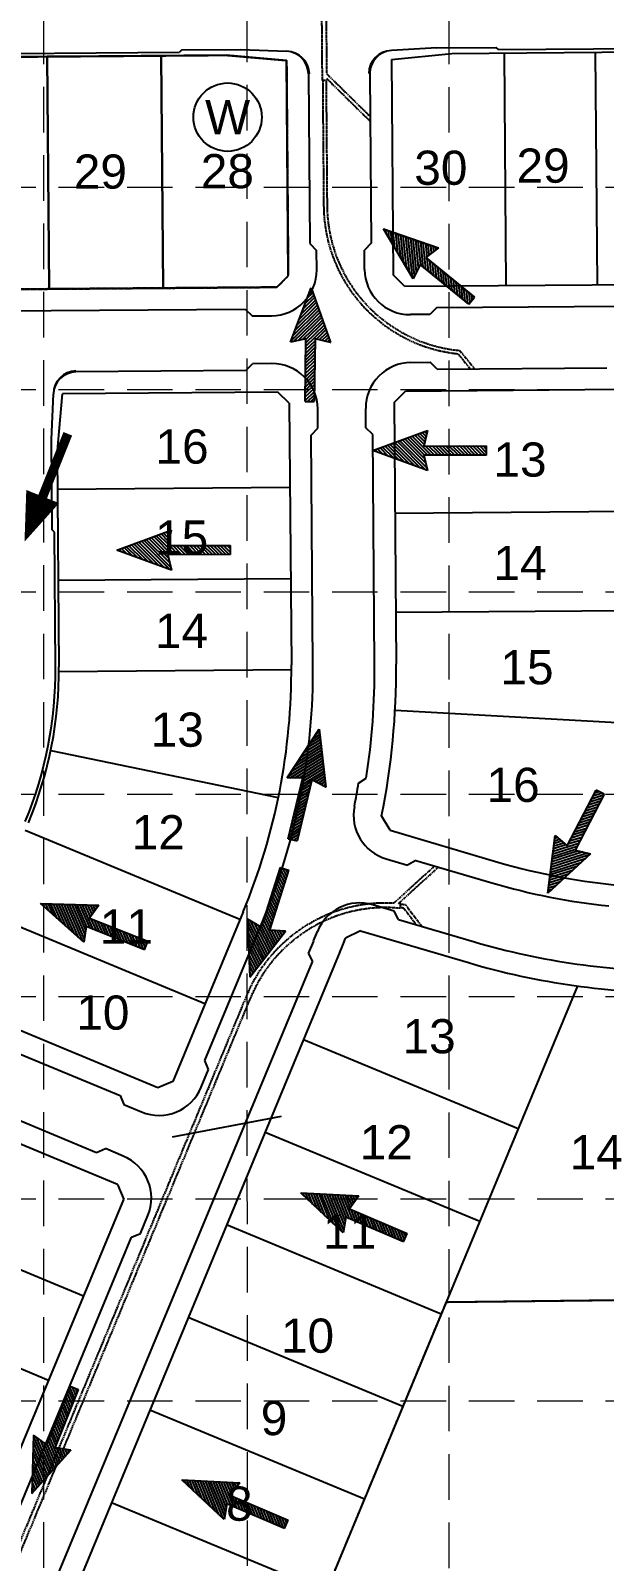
# Model space of a CAD drawing. Header units: inches. Extents: x 2510995 to 2514555, y 7106046 to 7111737.
# Drawn here: x 2513746 to 2513998, y 7109887 to 7110559 of the extents above; entities that cross this region are included whole.
import ezdxf
from ezdxf.enums import TextEntityAlignment as Align

# ---------------------------------------------------------------- set-up
doc = ezdxf.new("R2010")
doc.units = ezdxf.units.IN
doc.header["$MEASUREMENT"] = 0
for name, pattern in [('BORDER2', [0.875, 0.25, -0.125, 0.25, -0.125, 0, -0.125]), ('DASHED', [0.75, 0.5, -0.25]), ('HIDDEN', [0.375, 0.25, -0.125]), ('HIDDEN2', [0.1875, 0.125, -0.0625]), ('XHO477ST$0$CL', [0.7, 0.5, -0.05, 0.1, -0.05])]:
    doc.linetypes.add(name, pattern=pattern)
for name, color, linetype in [('C-STRM-HYD', 4, 'Continuous'), ('C-WTRC-FULL-PH2B-N', 7, 'Continuous'), ('GRID', 254, 'DASHED'), ('XHO459PT$0$V-ADJC-LINE-E', 6, 'Continuous'), ('XHO459PT$0$V-BNDY-N-P6', 6, 'BORDER2'), ('XHO459PT$0$V-PROP-SUBD-IDEN-N-P6', 14, 'Continuous'), ('XHO459PT$0$V-PROP-SUBD-N-P6', 14, 'Continuous'), ('XHO459PT$0$V-RWAY-LINE-N-P6', 14, 'Continuous'), ('XHO459PV$0$C-ROAD-BACK-P6', 14, 'Continuous'), ('XHO459PV$0$C-ROAD-FACE-P6', 6, 'Continuous'), ('XHO460PT$0$V-AREA-PLINE', 6, 'Continuous'), ('XHO460PT$0$V-BNDY-N-P7', 3, 'HIDDEN2'), ('XHO460PT$0$V-PROP-BLOK-IDEN-N-P7', 6, 'Continuous'), ('XHO460PT$0$V-PROP-SUBD-IDEN-N-P7', 6, 'Continuous'), ('XHO460PT$0$V-PROP-SUBD-N-P7', 7, 'Continuous'), ('ZSTORM', 5, 'XHO477ST$0$CL')]:
    doc.layers.add(name, color=color, linetype=linetype)
doc.layers.add('XHO459PT$0$V-AREA-PLIN', color=163, linetype='Continuous', plot=False)
doc.styles.get("Standard").update_dxf_attribs({"font": 'ARIAL.TTF'})

# ---------------------------------------------------------------- blocks, each defined once
blk = doc.blocks.new('ARR')
blk.add_lwpolyline([(-5.56, 0.32, 0, 3.78, 0), (-0.35, 0.31, 3.78, 3.78, 0)], format="xyseb")
at = {"const_width": 1}
blk.add_lwpolyline([(-0.35, 0.31), (6.88, 0.31)], dxfattribs=at)

msp = doc.modelspace()

# ---------------------------------------------------------------- linework, layer by layer
at = {"color": 7}
for p, q in [((2513900.59, 7110471.6), (2513924.68, 7110463.28)), ((2513913.59, 7110449.68), (2513900.59, 7110471.6)), ((2513901.76, 7110469.62), (2513901.6, 7110471.25)), ((2513903.04, 7110467.48), (2513902.69, 7110470.88)), ((2513904.31, 7110465.33), (2513903.79, 7110470.5)), ((2513905.58, 7110463.18), (2513904.88, 7110470.12)), ((2513906.86, 7110461.03), (2513905.97, 7110469.74)), ((2513908.13, 7110458.88), (2513907.07, 7110469.36)), ((2513909.4, 7110456.73), (2513908.16, 7110468.99)), ((2513910.68, 7110454.59), (2513909.25, 7110468.61)), ((2513911.95, 7110452.44), (2513910.35, 7110468.23)), ((2513913.23, 7110450.29), (2513911.44, 7110467.85)), ((2513914.21, 7110450.96), (2513912.54, 7110467.47)), ((2513915.09, 7110452.75), (2513913.63, 7110467.1)), ((2513915.96, 7110454.55), (2513914.72, 7110466.72)), ((2513916.89, 7110455.73), (2513915.82, 7110466.34)), ((2513918.04, 7110454.79), (2513916.91, 7110465.96)), ((2513919.2, 7110453.86), (2513918, 7110465.58)), ((2513919.68, 7110459.44), (2513919.1, 7110465.21)), ((2513920.66, 7110460.19), (2513920.19, 7110464.83)), ((2513921.64, 7110460.94), (2513921.29, 7110464.45)), ((2513924.68, 7110463.28), (2513919.16, 7110459.03)), ((2513919.16, 7110459.03), (2513940.5, 7110441.62)), ((2513920.35, 7110452.92), (2513919.78, 7110458.53)), ((2513922.62, 7110461.69), (2513922.38, 7110464.07)), ((2513923.6, 7110462.45), (2513923.47, 7110463.69)), ((2513924.58, 7110463.2), (2513924.57, 7110463.32)), ((2513916.64, 7110455.94), (2513913.59, 7110449.68)), ((2513937.99, 7110438.54), (2513916.64, 7110455.94)), ((2513921.5, 7110451.98), (2513920.93, 7110457.59)), ((2513922.65, 7110451.04), (2513922.08, 7110456.65)), ((2513923.8, 7110450.1), (2513923.23, 7110455.71)), ((2513924.95, 7110449.17), (2513924.38, 7110454.77)), ((2513926.1, 7110448.23), (2513925.53, 7110453.83)), ((2513927.25, 7110447.29), (2513926.68, 7110452.9)), ((2513928.4, 7110446.35), (2513927.83, 7110451.96)), ((2513929.55, 7110445.42), (2513928.98, 7110451.02)), ((2513859.73, 7110421.81), (2513868.79, 7110445.63)), ((2513867.97, 7110443.48), (2513869.14, 7110444.62)), ((2513868.79, 7110445.63), (2513877.28, 7110421.6)), ((2513930.7, 7110444.48), (2513930.13, 7110450.08)), ((2513931.85, 7110443.54), (2513931.28, 7110449.14)), ((2513933, 7110442.6), (2513932.43, 7110448.2)), ((2513934.15, 7110441.66), (2513933.58, 7110447.26)), ((2513935.3, 7110440.73), (2513934.74, 7110446.33)), ((2513936.45, 7110439.79), (2513935.89, 7110445.39)), ((2513937.61, 7110438.85), (2513937.04, 7110444.45)), ((2513862.64, 7110429.47), (2513871.46, 7110438.08)), ((2513863.53, 7110431.81), (2513871.07, 7110439.17)), ((2513864.42, 7110434.14), (2513870.69, 7110440.26)), ((2513865.31, 7110436.48), (2513870.3, 7110441.35)), ((2513866.2, 7110438.81), (2513869.92, 7110442.44)), ((2513867.08, 7110441.14), (2513869.53, 7110443.53)), ((2513937.99, 7110438.54), (2513940.5, 7110441.62)), ((2513938.61, 7110439.31), (2513938.19, 7110443.51)), ((2513939.55, 7110440.46), (2513939.34, 7110442.57)), ((2513859.98, 7110422.47), (2513872.61, 7110434.8)), ((2513860.87, 7110424.8), (2513872.23, 7110435.89)), ((2513861.12, 7110422.12), (2513873, 7110433.71)), ((2513861.76, 7110427.14), (2513871.84, 7110436.98)), ((2513863.07, 7110422.55), (2513873.38, 7110432.62)), ((2513865.02, 7110422.98), (2513873.77, 7110431.53)), ((2513866.49, 7110420.02), (2513874.92, 7110428.26)), ((2513866.51, 7110421.5), (2513874.54, 7110429.35)), ((2513866.52, 7110422.99), (2513874.15, 7110430.44)), ((2513871.16, 7110423.11), (2513875.31, 7110427.16)), ((2513872.36, 7110422.82), (2513875.7, 7110426.07)), ((2513873.56, 7110422.52), (2513876.08, 7110424.98)), ((2513866.53, 7110423.32), (2513859.73, 7110421.81)), ((2513866.21, 7110395.78), (2513866.53, 7110423.32)), ((2513866.42, 7110414.08), (2513870.45, 7110418.02)), ((2513866.44, 7110415.57), (2513870.47, 7110419.5)), ((2513866.46, 7110417.05), (2513870.49, 7110420.99)), ((2513866.47, 7110418.54), (2513870.51, 7110422.47)), ((2513870.52, 7110423.27), (2513870.19, 7110395.73)), ((2513877.28, 7110421.6), (2513870.52, 7110423.27)), ((2513874.76, 7110422.22), (2513876.47, 7110423.89)), ((2513875.95, 7110421.92), (2513876.85, 7110422.8)), ((2513877.15, 7110421.63), (2513877.24, 7110421.71)), ((2513866.35, 7110408.15), (2513870.38, 7110412.08)), ((2513866.37, 7110409.63), (2513870.4, 7110413.56)), ((2513866.39, 7110411.11), (2513870.42, 7110415.05)), ((2513866.4, 7110412.6), (2513870.44, 7110416.53)), ((2513866.27, 7110400.72), (2513870.29, 7110404.66)), ((2513866.28, 7110402.21), (2513870.31, 7110406.14)), ((2513866.3, 7110403.69), (2513870.33, 7110407.63)), ((2513866.32, 7110405.18), (2513870.35, 7110409.11)), ((2513866.33, 7110406.66), (2513870.36, 7110410.6)), ((2513866.21, 7110396.27), (2513870.24, 7110400.2)), ((2513866.23, 7110397.76), (2513870.26, 7110401.69)), ((2513866.25, 7110399.24), (2513870.27, 7110403.17)), ((2513867.2, 7110395.77), (2513870.22, 7110398.72)), ((2513868.69, 7110395.75), (2513870.2, 7110397.23)), ((2513866.21, 7110395.78), (2513870.19, 7110395.73)), ((2513895.9, 7110374.2), (2513919.82, 7110383.01)), ((2513914.48, 7110367.41), (2513904.5, 7110377.37)), ((2513916.83, 7110366.56), (2513905.59, 7110377.77)), ((2513919.17, 7110365.7), (2513906.67, 7110378.17)), ((2513919.51, 7110366.85), (2513907.76, 7110378.57)), ((2513919.05, 7110368.79), (2513908.85, 7110378.97)), ((2513918.59, 7110370.73), (2513909.93, 7110379.37)), ((2513918.57, 7110372.24), (2513911.02, 7110379.77)), ((2513920.05, 7110372.24), (2513912.1, 7110380.17)), ((2513921.54, 7110372.24), (2513913.19, 7110380.57)), ((2513918.38, 7110376.87), (2513914.28, 7110380.97)), ((2513918.66, 7110378.07), (2513915.36, 7110381.37)), ((2513918.94, 7110379.28), (2513916.45, 7110381.77)), ((2513919.23, 7110380.48), (2513917.53, 7110382.17)), ((2513919.82, 7110383.01), (2513918.23, 7110376.22)), ((2513919.51, 7110381.68), (2513918.62, 7110382.57)), ((2513919.79, 7110382.88), (2513919.71, 7110382.97)), ((2513919.84, 7110365.46), (2513895.9, 7110374.2)), ((2513898.06, 7110373.41), (2513896.9, 7110374.57)), ((2513900.41, 7110372.55), (2513897.99, 7110374.97)), ((2513902.75, 7110371.7), (2513899.07, 7110375.37)), ((2513905.1, 7110370.84), (2513900.16, 7110375.77)), ((2513907.44, 7110369.98), (2513901.24, 7110376.17)), ((2513909.79, 7110369.13), (2513902.33, 7110376.57)), ((2513912.14, 7110368.27), (2513903.42, 7110376.97)), ((2513918.23, 7110376.22), (2513945.77, 7110376.26)), ((2513945.78, 7110372.28), (2513918.24, 7110372.24)), ((2513918.24, 7110372.24), (2513919.84, 7110365.46)), ((2513923.02, 7110372.24), (2513919.03, 7110376.23)), ((2513924.51, 7110372.25), (2513920.51, 7110376.23)), ((2513925.99, 7110372.25), (2513922, 7110376.23)), ((2513927.47, 7110372.25), (2513923.48, 7110376.23)), ((2513928.96, 7110372.25), (2513924.97, 7110376.23)), ((2513930.44, 7110372.26), (2513926.45, 7110376.24)), ((2513931.93, 7110372.26), (2513927.94, 7110376.24)), ((2513933.41, 7110372.26), (2513929.42, 7110376.24)), ((2513934.9, 7110372.27), (2513930.91, 7110376.24)), ((2513936.38, 7110372.27), (2513932.39, 7110376.24)), ((2513937.86, 7110372.27), (2513933.88, 7110376.25)), ((2513939.35, 7110372.27), (2513935.36, 7110376.25)), ((2513940.83, 7110372.28), (2513936.85, 7110376.25)), ((2513942.32, 7110372.28), (2513938.33, 7110376.25)), ((2513943.8, 7110372.28), (2513939.82, 7110376.25)), ((2513945.29, 7110372.28), (2513941.3, 7110376.26)), ((2513945.77, 7110373.28), (2513942.79, 7110376.26)), ((2513945.77, 7110374.76), (2513944.27, 7110376.26)), ((2513945.78, 7110372.28), (2513945.77, 7110376.26)), ((2513783.51, 7110330.48), (2513807.43, 7110339.29)), ((2513809.15, 7110328.52), (2513800.81, 7110336.85)), ((2513806, 7110333.15), (2513801.89, 7110337.25)), ((2513806.28, 7110334.35), (2513802.98, 7110337.65)), ((2513806.56, 7110335.56), (2513804.06, 7110338.05)), ((2513806.84, 7110336.76), (2513805.15, 7110338.45)), ((2513807.43, 7110339.29), (2513805.85, 7110332.5)), ((2513807.12, 7110337.96), (2513806.24, 7110338.85)), ((2513807.4, 7110339.16), (2513807.32, 7110339.25)), ((2513807.46, 7110321.74), (2513783.51, 7110330.48)), ((2513785.68, 7110329.69), (2513784.52, 7110330.85)), ((2513788.02, 7110328.83), (2513785.6, 7110331.25)), ((2513790.37, 7110327.98), (2513786.69, 7110331.65)), ((2513792.71, 7110327.12), (2513787.77, 7110332.05)), ((2513795.06, 7110326.26), (2513788.86, 7110332.45)), ((2513797.41, 7110325.41), (2513789.95, 7110332.85)), ((2513799.75, 7110324.55), (2513791.03, 7110333.25)), ((2513802.1, 7110323.7), (2513792.12, 7110333.65)), ((2513804.44, 7110322.84), (2513793.2, 7110334.05)), ((2513806.79, 7110321.98), (2513794.29, 7110334.45)), ((2513807.13, 7110323.13), (2513795.38, 7110334.85)), ((2513806.67, 7110325.07), (2513796.46, 7110335.25)), ((2513806.21, 7110327.01), (2513797.55, 7110335.65)), ((2513806.18, 7110328.52), (2513798.63, 7110336.05)), ((2513807.67, 7110328.52), (2513799.72, 7110336.45)), ((2513805.85, 7110332.5), (2513833.39, 7110332.54)), ((2513810.64, 7110328.52), (2513806.64, 7110332.51)), ((2513812.12, 7110328.53), (2513808.13, 7110332.51)), ((2513813.61, 7110328.53), (2513809.61, 7110332.51)), ((2513815.09, 7110328.53), (2513811.1, 7110332.51)), ((2513816.57, 7110328.54), (2513812.58, 7110332.51)), ((2513818.06, 7110328.54), (2513814.07, 7110332.52)), ((2513819.54, 7110328.54), (2513815.55, 7110332.52)), ((2513821.03, 7110328.54), (2513817.04, 7110332.52)), ((2513822.51, 7110328.55), (2513818.52, 7110332.52)), ((2513824, 7110328.55), (2513820.01, 7110332.52)), ((2513825.48, 7110328.55), (2513821.49, 7110332.53)), ((2513826.96, 7110328.55), (2513822.98, 7110332.53)), ((2513828.45, 7110328.56), (2513824.46, 7110332.53)), ((2513829.93, 7110328.56), (2513825.95, 7110332.53)), ((2513831.42, 7110328.56), (2513827.43, 7110332.53)), ((2513832.9, 7110328.56), (2513828.92, 7110332.54)), ((2513833.39, 7110329.56), (2513830.4, 7110332.54)), ((2513833.39, 7110331.04), (2513831.89, 7110332.54)), ((2513833.39, 7110328.56), (2513833.39, 7110332.54)), ((2513833.39, 7110328.56), (2513805.85, 7110328.52)), ((2513805.85, 7110328.52), (2513807.46, 7110321.74)), ((2513858.23, 7110230.66), (2513872.35, 7110251.89)), ((2513869.69, 7110247.89), (2513872.6, 7110249.68)), ((2513871.07, 7110249.97), (2513872.47, 7110250.83)), ((2513872.35, 7110251.89), (2513875.3, 7110226.57)), ((2513861.39, 7110235.41), (2513873.41, 7110242.78)), ((2513862.77, 7110237.49), (2513873.27, 7110243.93)), ((2513864.16, 7110239.57), (2513873.14, 7110245.08)), ((2513865.54, 7110241.65), (2513873.01, 7110246.23)), ((2513866.92, 7110243.73), (2513872.87, 7110247.38)), ((2513868.31, 7110245.81), (2513872.74, 7110248.53)), ((2513858.63, 7110231.25), (2513873.68, 7110240.48)), ((2513859.66, 7110230.66), (2513873.81, 7110239.33)), ((2513860.01, 7110233.33), (2513873.54, 7110241.63)), ((2513861.65, 7110230.65), (2513873.94, 7110238.18)), ((2513863.65, 7110230.64), (2513874.08, 7110237.03)), ((2513865.2, 7110230.63), (2513858.23, 7110230.66)), ((2513858.78, 7110203.85), (2513865.2, 7110230.63)), ((2513869.08, 7110229.7), (2513862.65, 7110202.92)), ((2513864.43, 7110227.42), (2513874.48, 7110233.58)), ((2513864.77, 7110228.87), (2513874.35, 7110234.73)), ((2513865.12, 7110230.31), (2513874.21, 7110235.88)), ((2513875.3, 7110226.57), (2513869.08, 7110229.7)), ((2513869.67, 7110229.4), (2513874.61, 7110232.43)), ((2513870.77, 7110228.85), (2513874.75, 7110231.28)), ((2513871.88, 7110228.29), (2513874.88, 7110230.14)), ((2513862.7, 7110220.2), (2513867.5, 7110223.15)), ((2513863.05, 7110221.65), (2513867.85, 7110224.59)), ((2513863.39, 7110223.09), (2513868.2, 7110226.04)), ((2513863.74, 7110224.53), (2513868.54, 7110227.48)), ((2513864.08, 7110225.98), (2513868.89, 7110228.92)), ((2513872.98, 7110227.74), (2513875.02, 7110228.99)), ((2513874.08, 7110227.18), (2513875.15, 7110227.84)), ((2513875.18, 7110226.63), (2513875.28, 7110226.69)), ((2513981.16, 7110200.75), (2513993.83, 7110225.2)), ((2513997.37, 7110223.37), (2513984.7, 7110198.91)), ((2513997.14, 7110222.93), (2513991.78, 7110221.23)), ((2513996.48, 7110223.83), (2513992.46, 7110222.55)), ((2513995.16, 7110224.51), (2513993.14, 7110223.87)), ((2513997.37, 7110223.37), (2513993.83, 7110225.2)), ((2513860.97, 7110212.99), (2513865.77, 7110215.93)), ((2513861.32, 7110214.43), (2513866.12, 7110217.37)), ((2513861.66, 7110215.87), (2513866.47, 7110218.82)), ((2513862.01, 7110217.32), (2513866.81, 7110220.26)), ((2513862.36, 7110218.76), (2513867.16, 7110221.71)), ((2513993.73, 7110216.34), (2513988.36, 7110214.64)), ((2513994.41, 7110217.66), (2513989.04, 7110215.96)), ((2513995.09, 7110218.98), (2513989.73, 7110217.28)), ((2513995.77, 7110220.3), (2513990.41, 7110218.6)), ((2513996.46, 7110221.61), (2513991.09, 7110219.91)), ((2513859.59, 7110207.21), (2513864.39, 7110210.15)), ((2513859.94, 7110208.66), (2513864.73, 7110211.6)), ((2513860.28, 7110210.1), (2513865.08, 7110213.04)), ((2513860.63, 7110211.54), (2513865.43, 7110214.49)), ((2513990.31, 7110209.75), (2513984.94, 7110208.05)), ((2513991, 7110211.07), (2513985.63, 7110209.37)), ((2513991.68, 7110212.39), (2513986.31, 7110210.69)), ((2513992.36, 7110213.71), (2513986.99, 7110212)), ((2513993.04, 7110215.02), (2513987.68, 7110213.32)), ((2513858.78, 7110203.85), (2513862.65, 7110202.92)), ((2513858.9, 7110204.32), (2513863.69, 7110207.27)), ((2513859.24, 7110205.77), (2513864.04, 7110208.71)), ((2513859.75, 7110203.62), (2513863.35, 7110205.82)), ((2513861.2, 7110203.27), (2513863, 7110204.38)), ((2513972.65, 7110180), (2513975.87, 7110205.29)), ((2513978.78, 7110202.79), (2513975.42, 7110201.72)), ((2513977.84, 7110203.59), (2513975.57, 7110202.87)), ((2513976.91, 7110204.4), (2513975.71, 7110204.02)), ((2513975.97, 7110205.2), (2513975.86, 7110205.17)), ((2513975.87, 7110205.29), (2513981.16, 7110200.75)), ((2513986.9, 7110203.16), (2513981.53, 7110201.46)), ((2513987.58, 7110204.48), (2513982.21, 7110202.78)), ((2513988.26, 7110205.8), (2513982.89, 7110204.09)), ((2513988.95, 7110207.12), (2513983.58, 7110205.41)), ((2513989.63, 7110208.43), (2513984.26, 7110206.73)), ((2513991.45, 7110197.21), (2513972.65, 7110180)), ((2513990.93, 7110196.73), (2513974.1, 7110191.39)), ((2513990.07, 7110197.56), (2513974.25, 7110192.54)), ((2513988.13, 7110198.05), (2513974.39, 7110193.69)), ((2513986.2, 7110198.53), (2513974.54, 7110194.84)), ((2513984.85, 7110199.21), (2513974.69, 7110195.98)), ((2513985.53, 7110200.53), (2513974.83, 7110197.13)), ((2513986.22, 7110201.84), (2513974.98, 7110198.28)), ((2513980.65, 7110201.18), (2513975.13, 7110199.43)), ((2513979.72, 7110201.99), (2513975.27, 7110200.58)), ((2513984.7, 7110198.91), (2513991.45, 7110197.21)), ((2513855.25, 7110191.23), (2513846.83, 7110165.01)), ((2513850.63, 7110163.79), (2513859.04, 7110190.01)), ((2513854.65, 7110189.35), (2513857.22, 7110184.35)), ((2513855.1, 7110190.76), (2513857.68, 7110185.76)), ((2513855.25, 7110191.23), (2513859.04, 7110190.01)), ((2513856.2, 7110190.93), (2513858.13, 7110187.17)), ((2513857.61, 7110190.47), (2513858.58, 7110188.59)), ((2513983.56, 7110189.99), (2513973.52, 7110186.8)), ((2513985.4, 7110191.67), (2513973.66, 7110187.95)), ((2513987.24, 7110193.36), (2513973.81, 7110189.1)), ((2513989.09, 7110195.04), (2513973.95, 7110190.24)), ((2513852.38, 7110182.28), (2513854.95, 7110177.28)), ((2513852.83, 7110183.7), (2513855.41, 7110178.69)), ((2513853.29, 7110185.11), (2513855.86, 7110180.1)), ((2513853.74, 7110186.52), (2513856.31, 7110181.52)), ((2513854.19, 7110187.94), (2513856.77, 7110182.93)), ((2513976.19, 7110183.24), (2513972.93, 7110182.21)), ((2513978.03, 7110184.93), (2513973.08, 7110183.36)), ((2513979.87, 7110186.61), (2513973.22, 7110184.5)), ((2513981.72, 7110188.3), (2513973.37, 7110185.65)), ((2513850.56, 7110176.63), (2513853.14, 7110171.62)), ((2513851.02, 7110178.04), (2513853.59, 7110173.03)), ((2513851.47, 7110179.46), (2513854.05, 7110174.45)), ((2513851.92, 7110180.87), (2513854.5, 7110175.86)), ((2513974.35, 7110181.56), (2513972.78, 7110181.06)), ((2513750.1, 7110175.41), (2513775.58, 7110174.73)), ((2513769.1, 7110158.42), (2513750.1, 7110175.41)), ((2513751.81, 7110173.87), (2513751.16, 7110175.38)), ((2513753.67, 7110172.21), (2513752.32, 7110175.35)), ((2513755.54, 7110170.55), (2513753.48, 7110175.32)), ((2513757.4, 7110168.88), (2513754.63, 7110175.29)), ((2513759.26, 7110167.22), (2513755.79, 7110175.26)), ((2513761.12, 7110165.55), (2513756.95, 7110175.23)), ((2513762.99, 7110163.89), (2513758.1, 7110175.2)), ((2513764.85, 7110162.23), (2513759.26, 7110175.17)), ((2513766.71, 7110160.56), (2513760.42, 7110175.14)), ((2513768.57, 7110158.9), (2513761.57, 7110175.1)), ((2513769.31, 7110159.84), (2513762.73, 7110175.07)), ((2513769.6, 7110161.81), (2513763.89, 7110175.04)), ((2513769.89, 7110163.78), (2513765.05, 7110175.01)), ((2513770.43, 7110165.19), (2513766.2, 7110174.98)), ((2513771.81, 7110164.65), (2513767.36, 7110174.95)), ((2513773.19, 7110164.1), (2513768.52, 7110174.92)), ((2513771.97, 7110169.57), (2513769.67, 7110174.89)), ((2513772.68, 7110170.58), (2513770.83, 7110174.86)), ((2513775.58, 7110174.73), (2513771.59, 7110169.02)), ((2513771.59, 7110169.02), (2513797.19, 7110158.86)), ((2513773.38, 7110171.59), (2513771.99, 7110174.83)), ((2513774.09, 7110172.61), (2513773.14, 7110174.8)), ((2513774.8, 7110173.62), (2513774.3, 7110174.77)), ((2513775.5, 7110174.63), (2513775.46, 7110174.74)), ((2513848.29, 7110169.56), (2513850.87, 7110164.55)), ((2513848.75, 7110170.98), (2513851.32, 7110165.96)), ((2513849.2, 7110172.39), (2513851.78, 7110167.38)), ((2513849.65, 7110173.8), (2513852.23, 7110168.79)), ((2513850.11, 7110175.22), (2513852.69, 7110170.21)), ((2513770.12, 7110165.31), (2513769.1, 7110158.42)), ((2513795.72, 7110155.16), (2513770.12, 7110165.31)), ((2513774.57, 7110163.55), (2513772.33, 7110168.73)), ((2513775.95, 7110163), (2513773.71, 7110168.18)), ((2513777.33, 7110162.46), (2513775.09, 7110167.63)), ((2513778.71, 7110161.91), (2513776.47, 7110167.08)), ((2513780.09, 7110161.36), (2513777.85, 7110166.54)), ((2513781.47, 7110160.82), (2513779.23, 7110165.99)), ((2513782.85, 7110160.27), (2513780.61, 7110165.44)), ((2513784.23, 7110159.72), (2513782, 7110164.89)), ((2513785.61, 7110159.17), (2513783.38, 7110164.34)), ((2513786.99, 7110158.63), (2513784.76, 7110163.8)), ((2513788.37, 7110158.08), (2513786.14, 7110163.25)), ((2513789.75, 7110157.53), (2513787.52, 7110162.7)), ((2513791.13, 7110156.99), (2513788.9, 7110162.15)), ((2513840.86, 7110168.6), (2513841.91, 7110143.13)), ((2513846.83, 7110165.01), (2513840.86, 7110168.6)), ((2513840.89, 7110167.89), (2513848.96, 7110152.19)), ((2513840.99, 7110165.39), (2513848.25, 7110151.28)), ((2513841.09, 7110162.9), (2513847.54, 7110150.36)), ((2513841.91, 7110143.13), (2513857.57, 7110163.24)), ((2513842.08, 7110167.86), (2513849.67, 7110153.1)), ((2513843.79, 7110166.84), (2513850.38, 7110154.02)), ((2513845.5, 7110165.81), (2513851.1, 7110154.93)), ((2513846.93, 7110165.32), (2513851.81, 7110155.84)), ((2513847.38, 7110166.74), (2513852.52, 7110156.75)), ((2513847.84, 7110168.15), (2513853.23, 7110157.67)), ((2513857.57, 7110163.24), (2513850.63, 7110163.79)), ((2513851.29, 7110163.74), (2513853.94, 7110158.58)), ((2513852.52, 7110163.64), (2513854.65, 7110159.49)), ((2513853.75, 7110163.54), (2513855.36, 7110160.41)), ((2513854.98, 7110163.44), (2513856.07, 7110161.32)), ((2513856.21, 7110163.35), (2513856.79, 7110162.23)), ((2513857.44, 7110163.25), (2513857.5, 7110163.14)), ((2513792.51, 7110156.44), (2513790.28, 7110161.61)), ((2513793.89, 7110155.89), (2513791.66, 7110161.06)), ((2513795.27, 7110155.34), (2513793.04, 7110160.51)), ((2513796.09, 7110156.09), (2513794.42, 7110159.96)), ((2513795.72, 7110155.16), (2513797.19, 7110158.86)), ((2513796.64, 7110157.47), (2513795.8, 7110159.41)), ((2513841.2, 7110160.4), (2513846.83, 7110149.45)), ((2513841.3, 7110157.91), (2513846.12, 7110148.54)), ((2513841.4, 7110155.41), (2513845.41, 7110147.63)), ((2513841.5, 7110152.92), (2513844.69, 7110146.71)), ((2513841.61, 7110150.42), (2513843.98, 7110145.8)), ((2513841.71, 7110147.93), (2513843.27, 7110144.89)), ((2513841.81, 7110145.43), (2513842.56, 7110143.97)), ((2513864.26, 7110048.39), (2513889.71, 7110047.07)), ((2513882.83, 7110030.93), (2513864.26, 7110048.39)), ((2513865.94, 7110046.81), (2513865.33, 7110048.33)), ((2513867.76, 7110045.1), (2513866.48, 7110048.27)), ((2513869.58, 7110043.39), (2513867.64, 7110048.21)), ((2513871.4, 7110041.68), (2513868.79, 7110048.15)), ((2513873.22, 7110039.97), (2513869.95, 7110048.09)), ((2513875.03, 7110038.26), (2513871.1, 7110048.03)), ((2513876.85, 7110036.55), (2513872.26, 7110047.97)), ((2513878.67, 7110034.84), (2513873.42, 7110047.91)), ((2513880.49, 7110033.13), (2513874.57, 7110047.85)), ((2513882.31, 7110031.42), (2513875.73, 7110047.79)), ((2513883.08, 7110032.33), (2513876.88, 7110047.73)), ((2513883.42, 7110034.3), (2513878.04, 7110047.67)), ((2513883.76, 7110036.27), (2513879.19, 7110047.61)), ((2513884.33, 7110037.66), (2513880.35, 7110047.55)), ((2513885.69, 7110037.08), (2513881.51, 7110047.5)), ((2513887.06, 7110036.5), (2513882.66, 7110047.44)), ((2513885.98, 7110041.99), (2513883.82, 7110047.38)), ((2513886.71, 7110042.99), (2513884.97, 7110047.32)), ((2513889.71, 7110047.07), (2513885.59, 7110041.46)), ((2513885.59, 7110041.46), (2513910.92, 7110030.66)), ((2513887.44, 7110043.98), (2513886.13, 7110047.26)), ((2513888.43, 7110035.92), (2513886.32, 7110041.15)), ((2513888.18, 7110044.98), (2513887.28, 7110047.2)), ((2513888.91, 7110045.97), (2513888.44, 7110047.14)), ((2513889.64, 7110046.97), (2513889.6, 7110047.08)), ((2513884.02, 7110037.79), (2513882.83, 7110030.93)), ((2513909.36, 7110027), (2513884.02, 7110037.79)), ((2513889.79, 7110035.33), (2513887.69, 7110040.56)), ((2513891.16, 7110034.75), (2513889.05, 7110039.98)), ((2513892.52, 7110034.17), (2513890.42, 7110039.4)), ((2513893.89, 7110033.59), (2513891.79, 7110038.82)), ((2513895.25, 7110033.01), (2513893.15, 7110038.23)), ((2513896.62, 7110032.43), (2513894.52, 7110037.65)), ((2513897.99, 7110031.84), (2513895.88, 7110037.07)), ((2513899.35, 7110031.26), (2513897.25, 7110036.49)), ((2513900.72, 7110030.68), (2513898.62, 7110035.91)), ((2513902.08, 7110030.1), (2513899.98, 7110035.32)), ((2513903.45, 7110029.52), (2513901.35, 7110034.74)), ((2513904.81, 7110028.94), (2513902.71, 7110034.16)), ((2513906.18, 7110028.36), (2513904.08, 7110033.58)), ((2513907.54, 7110027.77), (2513905.45, 7110032.99)), ((2513908.91, 7110027.19), (2513906.81, 7110032.41)), ((2513909.75, 7110027.92), (2513908.18, 7110031.83)), ((2513909.36, 7110027), (2513910.92, 7110030.66)), ((2513910.33, 7110029.28), (2513909.54, 7110031.25)), ((2513762.99, 7109963.57), (2513752.72, 7109938.02)), ((2513756.42, 7109936.53), (2513766.69, 7109962.09)), ((2513762.26, 7109961.74), (2513764.47, 7109956.56)), ((2513762.81, 7109963.12), (2513765.02, 7109957.94)), ((2513762.99, 7109963.57), (2513766.69, 7109962.09)), ((2513763.92, 7109963.2), (2513765.57, 7109959.32)), ((2513765.3, 7109962.65), (2513766.13, 7109960.7)), ((2513759.49, 7109954.85), (2513761.7, 7109949.67)), ((2513760.04, 7109956.23), (2513762.25, 7109951.05)), ((2513760.6, 7109957.61), (2513762.81, 7109952.43)), ((2513761.15, 7109958.98), (2513763.36, 7109953.81)), ((2513761.7, 7109960.36), (2513763.91, 7109955.19)), ((2513756.72, 7109947.97), (2513758.93, 7109942.79)), ((2513757.27, 7109949.34), (2513759.48, 7109944.16)), ((2513757.83, 7109950.72), (2513760.04, 7109945.54)), ((2513758.38, 7109952.1), (2513760.59, 7109946.92)), ((2513758.94, 7109953.48), (2513761.15, 7109948.3)), ((2513747.02, 7109942.03), (2513746.24, 7109916.55)), ((2513747, 7109941.32), (2513753.93, 7109925.08)), ((2513752.72, 7109938.02), (2513747.02, 7109942.03)), ((2513748.19, 7109941.21), (2513754.7, 7109925.94)), ((2513753.95, 7109941.08), (2513758.58, 7109930.24)), ((2513754.5, 7109942.46), (2513756.72, 7109937.27)), ((2513755.06, 7109943.84), (2513757.27, 7109938.65)), ((2513755.61, 7109945.21), (2513757.82, 7109940.03)), ((2513756.17, 7109946.59), (2513758.38, 7109941.41)), ((2513746.24, 7109916.55), (2513763.31, 7109935.49)), ((2513746.77, 7109933.83), (2513751.61, 7109922.5)), ((2513746.85, 7109936.32), (2513752.38, 7109923.36)), ((2513746.92, 7109938.82), (2513753.15, 7109924.22)), ((2513749.82, 7109940.06), (2513755.48, 7109926.8)), ((2513751.45, 7109938.91), (2513756.25, 7109927.66)), ((2513752.84, 7109938.33), (2513757.03, 7109928.52)), ((2513753.4, 7109939.7), (2513757.8, 7109929.38)), ((2513763.31, 7109935.49), (2513756.42, 7109936.53)), ((2513757.08, 7109936.43), (2513759.35, 7109931.1)), ((2513758.3, 7109936.25), (2513760.13, 7109931.96)), ((2513759.52, 7109936.06), (2513760.9, 7109932.82)), ((2513760.74, 7109935.88), (2513761.68, 7109933.68)), ((2513761.96, 7109935.69), (2513762.45, 7109934.54)), ((2513763.18, 7109935.5), (2513763.23, 7109935.4)), ((2513746.62, 7109928.84), (2513750.06, 7109920.78)), ((2513746.69, 7109931.33), (2513750.83, 7109921.64)), ((2513746.39, 7109921.35), (2513747.73, 7109918.2)), ((2513746.47, 7109923.84), (2513748.51, 7109919.06)), ((2513746.54, 7109926.34), (2513749.28, 7109919.92)), ((2513812.08, 7109922.55), (2513837.53, 7109921.23)), ((2513830.65, 7109905.09), (2513812.08, 7109922.55)), ((2513813.76, 7109920.97), (2513813.14, 7109922.49)), ((2513815.58, 7109919.26), (2513814.3, 7109922.43)), ((2513817.39, 7109917.55), (2513815.46, 7109922.37)), ((2513819.21, 7109915.84), (2513816.61, 7109922.31)), ((2513821.03, 7109914.13), (2513817.77, 7109922.25)), ((2513822.85, 7109912.42), (2513818.92, 7109922.19)), ((2513824.67, 7109910.71), (2513820.08, 7109922.14)), ((2513826.49, 7109909), (2513821.23, 7109922.08)), ((2513828.31, 7109907.29), (2513822.39, 7109922.02)), ((2513830.13, 7109905.58), (2513823.55, 7109921.96)), ((2513830.89, 7109906.5), (2513824.7, 7109921.9)), ((2513831.24, 7109908.46), (2513825.86, 7109921.84)), ((2513831.58, 7109910.43), (2513827.01, 7109921.78)), ((2513832.15, 7109911.82), (2513828.17, 7109921.72)), ((2513833.51, 7109911.24), (2513829.32, 7109921.66)), ((2513834.88, 7109910.66), (2513830.48, 7109921.6)), ((2513833.8, 7109916.16), (2513831.64, 7109921.54)), ((2513834.53, 7109917.15), (2513832.79, 7109921.48)), ((2513837.53, 7109921.23), (2513833.41, 7109915.62)), ((2513835.26, 7109918.15), (2513833.95, 7109921.42)), ((2513835.99, 7109919.14), (2513835.1, 7109921.36)), ((2513836.73, 7109920.14), (2513836.26, 7109921.3)), ((2513837.46, 7109921.13), (2513837.41, 7109921.24)), ((2513746.31, 7109918.85), (2513746.96, 7109917.34)), ((2513833.41, 7109915.62), (2513858.74, 7109904.82)), ((2513836.24, 7109910.08), (2513834.14, 7109915.31)), ((2513837.61, 7109909.5), (2513835.51, 7109914.73)), ((2513838.98, 7109908.92), (2513836.87, 7109914.14)), ((2513840.34, 7109908.33), (2513838.24, 7109913.56)), ((2513831.84, 7109911.95), (2513830.65, 7109905.09)), ((2513857.18, 7109901.16), (2513831.84, 7109911.95)), ((2513841.71, 7109907.75), (2513839.6, 7109912.98)), ((2513843.07, 7109907.17), (2513840.97, 7109912.4)), ((2513844.44, 7109906.59), (2513842.34, 7109911.82)), ((2513845.8, 7109906.01), (2513843.7, 7109911.23)), ((2513847.17, 7109905.43), (2513845.07, 7109910.65)), ((2513848.53, 7109904.84), (2513846.43, 7109910.07)), ((2513849.9, 7109904.26), (2513847.8, 7109909.49)), ((2513851.27, 7109903.68), (2513849.17, 7109908.9)), ((2513852.63, 7109903.1), (2513850.53, 7109908.32)), ((2513854, 7109902.52), (2513851.9, 7109907.74)), ((2513855.36, 7109901.94), (2513853.26, 7109907.16)), ((2513856.73, 7109901.35), (2513854.63, 7109906.57)), ((2513857.57, 7109902.08), (2513856, 7109905.99)), ((2513857.18, 7109901.16), (2513858.74, 7109904.82)), ((2513858.15, 7109903.44), (2513857.36, 7109905.41))]:
    msp.add_line(p, q, dxfattribs=at)
at = {"layer": 'C-STRM-HYD', "color": 7}
msp.add_line((2513855.59, 7110081.97), (2513807.89, 7110072.88), dxfattribs=at)
at = {"layer": 'GRID', "color": 252, "linetype": 'HIDDEN', "lineweight": 0, "ltscale": 80}
for p, q in [((2513751.68, 7106493.87), (2513751.42, 7111643.94)), ((2513841.27, 7106494.69), (2513840.6, 7111645.93)), ((2513929.57, 7106493.77), (2513929.38, 7111645.93)), ((2511088, 7110489.79), (2514461.67, 7110489.79)), ((2511088, 7110401.01), (2514461.67, 7110401.01)), ((2511088, 7110312.22), (2514461.67, 7110312.22)), ((2511088, 7110223.44), (2514461.67, 7110223.44)), ((2511088, 7110134.66), (2514461.67, 7110134.66)), ((2511088, 7110045.88), (2514461.67, 7110045.88)), ((2511088, 7109957.1), (2514461.67, 7109957.1))]:
    msp.add_line(p, q, dxfattribs=at)
at = {"layer": 'XHO459PT$0$V-ADJC-LINE-E', "color": 7}
msp.add_line((2513928.13, 7110000.52), (2514402.25, 7110006), dxfattribs=at)
at = {"layer": 'XHO459PT$0$V-AREA-PLIN', "color": 7}
msp.add_lwpolyline([(2513705.54, 7110444.78), (2513853.82, 7110445.94), (2513858.79, 7110450.98), (2513858.05, 7110545.48), (2513831.53, 7110547.77), (2513701.03, 7110546.75)], dxfattribs=at)
msp.add_lwpolyline([(2513705.54, 7110444.78), (2513853.82, 7110445.94), (2513858.79, 7110450.98), (2513858.05, 7110545.48), (2513831.53, 7110547.77), (2513701.03, 7110546.75)], dxfattribs=at)
msp.add_lwpolyline([(2514342.26, 7110005.32), (2513928.13, 7110000.52), (2513844.9, 7109799.95, 0.06848)], format="xyb", dxfattribs=at)
msp.add_lwpolyline([(2514342.26, 7110005.32), (2513928.13, 7110000.52), (2513844.9, 7109799.95, 0.06848)], format="xyb", dxfattribs=at)
at = {"layer": 'XHO459PT$0$V-BNDY-N-P6', "color": 7}
for p, q in [((2513701.03, 7110546.75), (2513831.53, 7110547.77)), ((2513831.53, 7110547.77), (2513858.05, 7110545.48)), ((2513858.05, 7110545.48), (2513858.79, 7110450.98)), ((2513858.79, 7110450.98), (2513853.82, 7110445.94)), ((2513853.82, 7110445.94), (2513705.54, 7110444.78)), ((2513928.13, 7110000.52), (2514342.26, 7110005.32)), ((2513844.9, 7109799.95), (2513928.13, 7110000.52))]:
    msp.add_line(p, q, dxfattribs=at)
at = {"layer": 'XHO459PT$0$V-PROP-SUBD-N-P6', "color": 7}
for p, q in [((2513953.52, 7110548.72), (2513954.32, 7110446.73)), ((2513993.52, 7110549.04), (2513994.32, 7110447.04)), ((2513859.51, 7110357.98), (2513757.52, 7110357.18)), ((2513905.6, 7110346.82), (2514007.6, 7110347.62)), ((2513859.83, 7110317.98), (2513757.83, 7110317.18)), ((2513905.94, 7110303.3), (2514007.94, 7110304.1)), ((2513860.13, 7110277.98), (2513758.13, 7110277.19)), ((2513905.65, 7110260.27), (2514008.33, 7110254.62)), ((2513754.52, 7110242.61), (2513854.41, 7110221.98)), ((2513837.56, 7110168.39), (2513743.34, 7110207.49)), ((2513822.22, 7110131.45), (2513728.01, 7110170.54)), ((2513985.7, 7110139.24), (2513928.13, 7110000.52)), ((2513959.67, 7110076.52), (2513865.46, 7110115.61)), ((2513942.81, 7110035.88), (2513848.6, 7110074.98)), ((2513768.95, 7110003.06), (2513674.74, 7110042.16)), ((2513925.94, 7109995.25), (2513831.73, 7110034.35)), ((2513753.62, 7109966.12), (2513659.41, 7110005.21)), ((2513909.08, 7109954.62), (2513814.87, 7109993.71)), ((2513892.22, 7109913.98), (2513798.01, 7109953.08)), ((2513875.36, 7109873.35), (2513781.15, 7109912.44))]:
    msp.add_line(p, q, dxfattribs=at)
at = {"layer": 'XHO459PT$0$V-RWAY-LINE-N-P6', "color": 7}
for p, q in [((2513904.04, 7110545.84), (2513930.52, 7110548.54)), ((2513904.04, 7110545.84), (2513904.78, 7110451.34)), ((2513930.52, 7110548.54), (2514096.52, 7110549.84)), ((2513909.82, 7110446.38), (2513904.78, 7110451.34)), ((2513909.82, 7110446.38), (2514118.82, 7110448.02)), ((2513757.4, 7110372.68), (2513759.69, 7110399.2)), ((2513854.19, 7110399.94), (2513759.69, 7110399.2)), ((2513859.22, 7110394.98), (2513854.19, 7110399.94)), ((2513905.22, 7110395.34), (2513910.18, 7110400.38)), ((2513910.18, 7110400.38), (2514004.68, 7110401.12)), ((2513859.22, 7110394.98), (2513860.12, 7110280.16)), ((2513905.22, 7110395.34), (2513906.12, 7110280.52)), ((2513757.4, 7110372.68), (2513758.13, 7110279.36)), ((2513903.47, 7110207.56), (2513899.7, 7110213.87)), ((2513903.47, 7110207.56), (2513950.8, 7110193.61)), ((2513838.98, 7110171.82), (2513808.04, 7110097.27)), ((2513890.47, 7110163.44), (2513883.88, 7110160.18)), ((2513890.47, 7110163.44), (2513937.8, 7110149.49)), ((2513881.46, 7110154.19), (2513750.69, 7109839.04)), ((2513801.51, 7110094.57), (2513714.22, 7110130.79)), ((2513808.04, 7110097.27), (2513801.51, 7110094.57)), ((2513783.88, 7110052.08), (2513696.59, 7110088.3)), ((2513783.88, 7110052.08), (2513786.58, 7110045.55)), ((2513708.2, 7109856.67), (2513786.58, 7110045.55))]:
    msp.add_line(p, q, dxfattribs=at)
for centre, radius, start, end in [((2513583.13, 7110277.99), 175, 337.4627, 0.44876), ((2513583.13, 7110277.99), 277, 337.4627, 0.44876), ((2513583.13, 7110277.99), 323, 348.54972, 0.44876), ((2514029.11, 7110459.31), 277, 253.57944, 265.2953), ((2513583.13, 7110277.99), 323, 337.46269, 338.60916), ((2514029.11, 7110459.31), 323, 253.57944, 270.44876)]:
    msp.add_arc(centre, radius, start, end, dxfattribs=at)
at = {"layer": 'XHO459PV$0$C-ROAD-BACK-P6', "color": 7}
for p, q in [((2513867.59, 7110539.56), (2513868.18, 7110465.05)), ((2513894.59, 7110539.78), (2513895.17, 7110465.26)), ((2513868.18, 7110465.05), (2513871.2, 7110462.08)), ((2513895.17, 7110465.26), (2513892.2, 7110462.24)), ((2513871.27, 7110453.58), (2513871.2, 7110462.08)), ((2513892.27, 7110453.74), (2513892.2, 7110462.24)), ((2513733.42, 7110435.5), (2513839.9, 7110436.33)), ((2513839.9, 7110436.33), (2513842.92, 7110433.35)), ((2513842.92, 7110433.35), (2513851.42, 7110433.42)), ((2513920.92, 7110433.97), (2513912.42, 7110433.9)), ((2513923.9, 7110436.99), (2513920.92, 7110433.97)), ((2513840.11, 7110409.33), (2513843.09, 7110412.36)), ((2513851.59, 7110412.42), (2513843.09, 7110412.36)), ((2513912.59, 7110412.9), (2513921.09, 7110412.97)), ((2513924.11, 7110409.99), (2513921.09, 7110412.97)), ((2513840.11, 7110409.33), (2513765.6, 7110408.75)), ((2513924.11, 7110409.99), (2513998.62, 7110410.57)), ((2513871.81, 7110384.08), (2513871.74, 7110392.58)), ((2513892.81, 7110384.24), (2513892.74, 7110392.74)), ((2513868.83, 7110381.06), (2513871.81, 7110384.08)), ((2513895.83, 7110381.27), (2513892.81, 7110384.24)), ((2513889.63, 7110228.32), (2513893.01, 7110230.45)), ((2513901.77, 7110195.03), (2513911.12, 7110192.28)), ((2513914.74, 7110194.33), (2513911.12, 7110192.28)), ((2513905.18, 7110172.13), (2513895.83, 7110174.89)), ((2513907.11, 7110168.44), (2513905.18, 7110172.13)), ((2513867.64, 7110153.48), (2513869.92, 7110158.98)), ((2513867.64, 7110153.48), (2513869.38, 7110149.84)), ((2513716.11, 7110119.72), (2513784.94, 7110091.16)), ((2513820.55, 7110094.79), (2513823.8, 7110102.64)), ((2513823.8, 7110102.64), (2513822.18, 7110106.56)), ((2513705.77, 7110094.78), (2513774.59, 7110066.22)), ((2513784.94, 7110091.16), (2513786.56, 7110087.24)), ((2513786.56, 7110087.24), (2513794.41, 7110083.98)), ((2513774.59, 7110066.22), (2513778.51, 7110067.84)), ((2513786.36, 7110064.59), (2513778.51, 7110067.84)), ((2513793.91, 7110030.6), (2513797.17, 7110038.45)), ((2513720.61, 7109861.8), (2513789.99, 7110028.98)), ((2513789.99, 7110028.98), (2513793.91, 7110030.6))]:
    msp.add_line(p, q, dxfattribs=at)
msp.add_lwpolyline([(2513923.9, 7110436.99), (2514104.89, 7110438.41)], dxfattribs=at)
for points in [[(2513822.18, 7110106.56), (2513847.75, 7110168.18, 0.100633), (2513869.62, 7110280.23), (2513868.83, 7110381.06)], [(2513893.01, 7110230.45, 0.040034), (2513896.62, 7110280.44), (2513895.83, 7110381.27)], [(2513914.74, 7110194.33), (2513948.12, 7110184.5, 0.045743), (2513999.44, 7110174.35)], [(2513907.11, 7110168.44), (2513940.48, 7110158.6, 0.07374), (2514031.56, 7110145.82), (2514324.22, 7110148.12, -0.413121), (2514354.45, 7110118.46)], [(2513752.13, 7109464.09, -0.414214), (2513721.9, 7109493.85), (2513720.04, 7109730.59, -0.100664), (2513741.91, 7109842.68), (2513869.38, 7110149.84, 0.100633)]]:
    msp.add_lwpolyline(points, format="xyb", dxfattribs=at)
for centre, radius, start, end in [((2513857.59, 7110539.49), 10, 0.44876, 87.58636), ((2513904.59, 7110539.85), 10, 93.31117, 180.44876), ((2513851.27, 7110453.42), 20, 270.44876, 0.44876), ((2513912.26, 7110453.9), 20, 180.44876, 270.44876), ((2513851.74, 7110392.42), 20, 0.44876, 90.44876), ((2513912.74, 7110392.9), 20, 90.44876, 180.44876), ((2513765.68, 7110398.75), 10, 90.44876, 177.58636), ((2513583.13, 7110277.99), 310.5, 348.87448, 350.79507), ((2513907.42, 7110214.22), 20, 168.87448, 253.57944), ((2513890.18, 7110155.7), 20, 73.57944, 158.2844), ((2513583.13, 7110277.99), 310.5, 337.46285, 338.2844), ((2513802.07, 7110102.46), 20, 247.46285, 337.46285), ((2513778.69, 7110046.11), 20, 337.46285, 67.46285)]:
    msp.add_arc(centre, radius, start, end, dxfattribs=at)
at = {"layer": 'XHO459PV$0$C-ROAD-FACE-P6', "color": 7}
for p, q in [((2513812.01, 7110550.12), (2513811.02, 7110549.11)), ((2513838.01, 7110550.32), (2513858.01, 7110549.48)), ((2513924, 7110550.99), (2513904.01, 7110549.84)), ((2513951.01, 7110550.2), (2513950, 7110551.2)), ((2513754.84, 7110379.16), (2513755.69, 7110399.17)), ((2513755.16, 7110339.47), (2513754.84, 7110379.16)), ((2513756.16, 7110338.48), (2513755.16, 7110339.47)), ((2513756.63, 7110279.35), (2513756.16, 7110338.48))]:
    msp.add_line(p, q, dxfattribs=at)
for points in [[(2513701.02, 7110548.25), (2513811.02, 7110549.11)], [(2513812.01, 7110550.12), (2513838.01, 7110550.32)], [(2513924, 7110550.99), (2513950, 7110551.2)], [(2513951.01, 7110550.2), (2514076.01, 7110551.18)]]:
    msp.add_lwpolyline(points, dxfattribs=at)
for centre, radius, start, end in [((2513857.85, 7110539.23), 10.25, 1.87491, 89.09772), ((2513904.34, 7110539.6), 10.25, 91.79981, 179.02262), ((2513765.93, 7110399.01), 10.25, 91.87491, 179.09772), ((2513583.13, 7110277.99), 173.5, 337.4627, 0.44876)]:
    msp.add_arc(centre, radius, start, end, dxfattribs=at)
at = {"layer": 'XHO460PT$0$V-AREA-PLINE', "color": 7}
msp.add_lwpolyline([(2513753.03, 7110547.15), (2513703.03, 7110546.76), (2513703.83, 7110444.78, 0.000307), (2513704.17, 7110444.78, 0.001238), (2513705.54, 7110444.78), (2513705.54, 7110444.78), (2513753.83, 7110445.16)], format="xyb", close=True, dxfattribs=at)
msp.add_lwpolyline([(2513753.03, 7110547.15), (2513703.03, 7110546.76), (2513703.83, 7110444.78, 0.000307), (2513704.17, 7110444.78, 0.001238), (2513705.54, 7110444.78), (2513705.54, 7110444.78), (2513753.83, 7110445.16)], format="xyb", close=True, dxfattribs=at)
msp.add_lwpolyline([(2513753.03, 7110547.15), (2513703.03, 7110546.76), (2513703.83, 7110444.78, 0.000307), (2513704.17, 7110444.78, 0.001238), (2513705.54, 7110444.78), (2513705.54, 7110444.78), (2513753.83, 7110445.16)], format="xyb", close=True, dxfattribs=at)
msp.add_lwpolyline([(2513753.03, 7110547.15), (2513703.03, 7110546.76), (2513703.83, 7110444.78, 0.000307), (2513704.17, 7110444.78, 0.001238), (2513705.54, 7110444.78), (2513705.54, 7110444.78), (2513753.83, 7110445.16)], format="xyb", close=True, dxfattribs=at)
for points in [[(2513803.03, 7110547.55), (2513753.03, 7110547.15), (2513753.83, 7110445.16), (2513803.83, 7110445.55)], [(2513803.03, 7110547.55), (2513753.03, 7110547.15), (2513753.83, 7110445.16), (2513803.83, 7110445.55)], [(2513803.03, 7110547.55), (2513753.03, 7110547.15), (2513753.83, 7110445.16), (2513803.83, 7110445.55)], [(2513803.03, 7110547.55), (2513753.03, 7110547.15), (2513753.83, 7110445.16), (2513803.83, 7110445.55)], [(2513858.05, 7110545.48), (2513831.53, 7110547.77), (2513803.03, 7110547.55), (2513803.83, 7110445.55), (2513853.82, 7110445.94), (2513858.79, 7110450.98)], [(2513858.05, 7110545.48), (2513831.53, 7110547.77), (2513803.03, 7110547.55), (2513803.83, 7110445.55), (2513853.82, 7110445.94), (2513858.79, 7110450.98)], [(2513858.05, 7110545.48), (2513831.53, 7110547.77), (2513803.03, 7110547.55), (2513803.83, 7110445.55), (2513853.82, 7110445.94), (2513858.79, 7110450.98)], [(2513858.05, 7110545.48), (2513831.53, 7110547.77), (2513803.03, 7110547.55), (2513803.83, 7110445.55), (2513853.82, 7110445.94), (2513858.79, 7110450.98)]]:
    msp.add_lwpolyline(points, close=True, dxfattribs=at)
at = {"layer": 'XHO460PT$0$V-BNDY-N-P7', "color": 7}
for p, q in [((2513701.03, 7110546.75), (2513831.53, 7110547.77)), ((2513701.03, 7110546.75), (2513831.53, 7110547.77)), ((2513701.03, 7110546.75), (2513831.53, 7110547.77)), ((2513701.03, 7110546.75), (2513831.53, 7110547.77)), ((2513831.53, 7110547.77), (2513858.05, 7110545.48)), ((2513831.53, 7110547.77), (2513858.05, 7110545.48)), ((2513831.53, 7110547.77), (2513858.05, 7110545.48)), ((2513831.53, 7110547.77), (2513858.05, 7110545.48)), ((2513858.79, 7110450.98), (2513858.05, 7110545.48)), ((2513858.79, 7110450.98), (2513858.05, 7110545.48)), ((2513858.79, 7110450.98), (2513858.05, 7110545.48)), ((2513858.79, 7110450.98), (2513858.05, 7110545.48)), ((2513853.82, 7110445.94), (2513858.79, 7110450.98)), ((2513853.82, 7110445.94), (2513858.79, 7110450.98)), ((2513853.82, 7110445.94), (2513858.79, 7110450.98)), ((2513853.82, 7110445.94), (2513858.79, 7110450.98)), ((2513705.54, 7110444.78), (2513853.82, 7110445.94)), ((2513705.54, 7110444.78), (2513853.82, 7110445.94)), ((2513705.54, 7110444.78), (2513853.82, 7110445.94)), ((2513705.54, 7110444.78), (2513853.82, 7110445.94))]:
    msp.add_line(p, q, dxfattribs=at)
at = {"layer": 'XHO460PT$0$V-PROP-BLOK-IDEN-N-P7', "color": 7}
msp.add_circle((2513832.15, 7110520.57), 15, dxfattribs=at)
msp.add_circle((2513832.15, 7110520.57), 15, dxfattribs=at)
msp.add_circle((2513832.15, 7110520.57), 15, dxfattribs=at)
msp.add_circle((2513832.15, 7110520.57), 15, dxfattribs=at)
at = {"layer": 'XHO460PT$0$V-PROP-SUBD-N-P7', "color": 7}
for p, q in [((2513753.03, 7110547.15), (2513753.83, 7110445.16)), ((2513753.03, 7110547.15), (2513753.83, 7110445.16)), ((2513753.03, 7110547.15), (2513753.83, 7110445.16)), ((2513753.03, 7110547.15), (2513753.83, 7110445.16)), ((2513803.03, 7110547.55), (2513803.83, 7110445.55)), ((2513803.03, 7110547.55), (2513803.83, 7110445.55)), ((2513803.03, 7110547.55), (2513803.83, 7110445.55)), ((2513803.03, 7110547.55), (2513803.83, 7110445.55))]:
    msp.add_line(p, q, dxfattribs=at)
at = {"layer": 'ZSTORM', "color": 5}
for p, q in [((2513875.62, 7110536.61), (2513873.62, 7110536.6)), ((2513907.92, 7110173.32), (2513908.12, 7110175.31)), ((2513909.47, 7110173.39), (2513915.01, 7110166.11)), ((2513910.29, 7110174.8), (2513917.44, 7110165.39)), ((2513840.46, 7110134.94), (2513722.52, 7109850.73)), ((2513724.36, 7109849.96), (2513842.3, 7110134.18))]:
    msp.add_line(p, q, dxfattribs=at)
for points in [[(2513871.64, 7110788.53), (2513873.62, 7110536.6, 0.38162)], [(2513873.64, 7110788.54), (2513875.59, 7110539.67, 0.3853)], [(2513873.87, 7110536.6), (2513874.3, 7110481.6, 0.38207), (2513933.27, 7110416.72), (2513938.65, 7110410.1)], [(2513875.37, 7110536.61), (2513875.8, 7110481.61, 0.384829), (2513934.04, 7110418.15), (2513940.57, 7110410.12)], [(2513840.46, 7110134.94, -0.318139), (2513905.02, 7110175.55)], [(2513907.09, 7110175.4, -0.003934), (2513908.12, 7110175.31)], [(2513907.95, 7110173.57, -0.005983), (2513909.47, 7110173.39)], [(2513908.1, 7110175.06, -0.008389), (2513910.29, 7110174.8)]]:
    msp.add_lwpolyline(points, format="xyb", dxfattribs=at)
for points in [[(2513875.59, 7110539.67), (2513894.74, 7110520.82)], [(2513875.61, 7110537.55), (2513894.76, 7110518.7)], [(2513905.02, 7110175.55), (2513923.01, 7110191.9)], [(2513907.09, 7110175.4), (2513924.7, 7110191.4)]]:
    msp.add_lwpolyline(points, dxfattribs=at)
for centre, radius, start, end in [((2513901.42, 7110109.65), 64, 84.16808, 157.46298), ((2513841.38, 7110134.56), 1, 337.45548, 337.45562)]:
    msp.add_arc(centre, radius, start, end, dxfattribs=at)

# ---------------------------------------------------------------- block references
at = {"layer": 'C-WTRC-FULL-PH2B-N', "color": 7, "xscale": 4.103190017816363, "yscale": 4.103190017864108, "zscale": 4.103190018695618, "rotation": 68.18364563798185}
msp.add_blockref('ARR', (2513752.71, 7110354.92), dxfattribs=at)

# ---------------------------------------------------------------- texts
at = {"layer": 'XHO459PT$0$V-PROP-SUBD-IDEN-N-P6', "color": 7}
for s, p in [('30', (2513925.74, 7110498.38)), ('29', (2513970.61, 7110499.31)), ('16', (2513812.17, 7110376.01)), ('13', (2513960.5, 7110370.3)), ('15', (2513811.99, 7110335.94)), ('14', (2513960.5, 7110324.92)), ('14', (2513811.91, 7110295.11)), ('15', (2513963.56, 7110279.03)), ('13', (2513810.07, 7110251.75)), ('16', (2513957.44, 7110227.53)), ('12', (2513801.74, 7110206.83)), ('11', (2513787.7, 7110165.32)), ('10', (2513777.41, 7110127.57)), ('13', (2513920.6, 7110117.19)), ('12', (2513901.75, 7110070.76)), ('14', (2513993.95, 7110066.29)), ('11', (2513885.75, 7110031.37)), ('10', (2513867.23, 7109985.77)), ('9', (2513852.53, 7109949.58)), ('8', (2513837.29, 7109912.03))]:
    msp.add_text(s, height=15, dxfattribs=at).set_placement(p, align=Align.MIDDLE)
at = {"layer": 'XHO460PT$0$V-PROP-BLOK-IDEN-N-P7', "color": 7}
msp.add_text('W', height=15, dxfattribs=at).set_placement((2513832.15, 7110520.57), align=Align.MIDDLE)
msp.add_text('W', height=15, dxfattribs=at).set_placement((2513832.15, 7110520.57), align=Align.MIDDLE)
msp.add_text('W', height=15, dxfattribs=at).set_placement((2513832.15, 7110520.57), align=Align.MIDDLE)
msp.add_text('W', height=15, dxfattribs=at).set_placement((2513832.15, 7110520.57), align=Align.MIDDLE)
at = {"layer": 'XHO460PT$0$V-PROP-SUBD-IDEN-N-P7', "color": 7}
for s, p in [('29', (2513776.31, 7110496.7)), ('29', (2513776.31, 7110496.7)), ('29', (2513776.31, 7110496.7)), ('29', (2513776.31, 7110496.7)), ('28', (2513832.05, 7110496.88)), ('28', (2513832.05, 7110496.88)), ('28', (2513832.05, 7110496.88)), ('28', (2513832.05, 7110496.88))]:
    msp.add_text(s, height=15, dxfattribs=at).set_placement(p, align=Align.MIDDLE)

doc.saveas('drawing.dxf')
